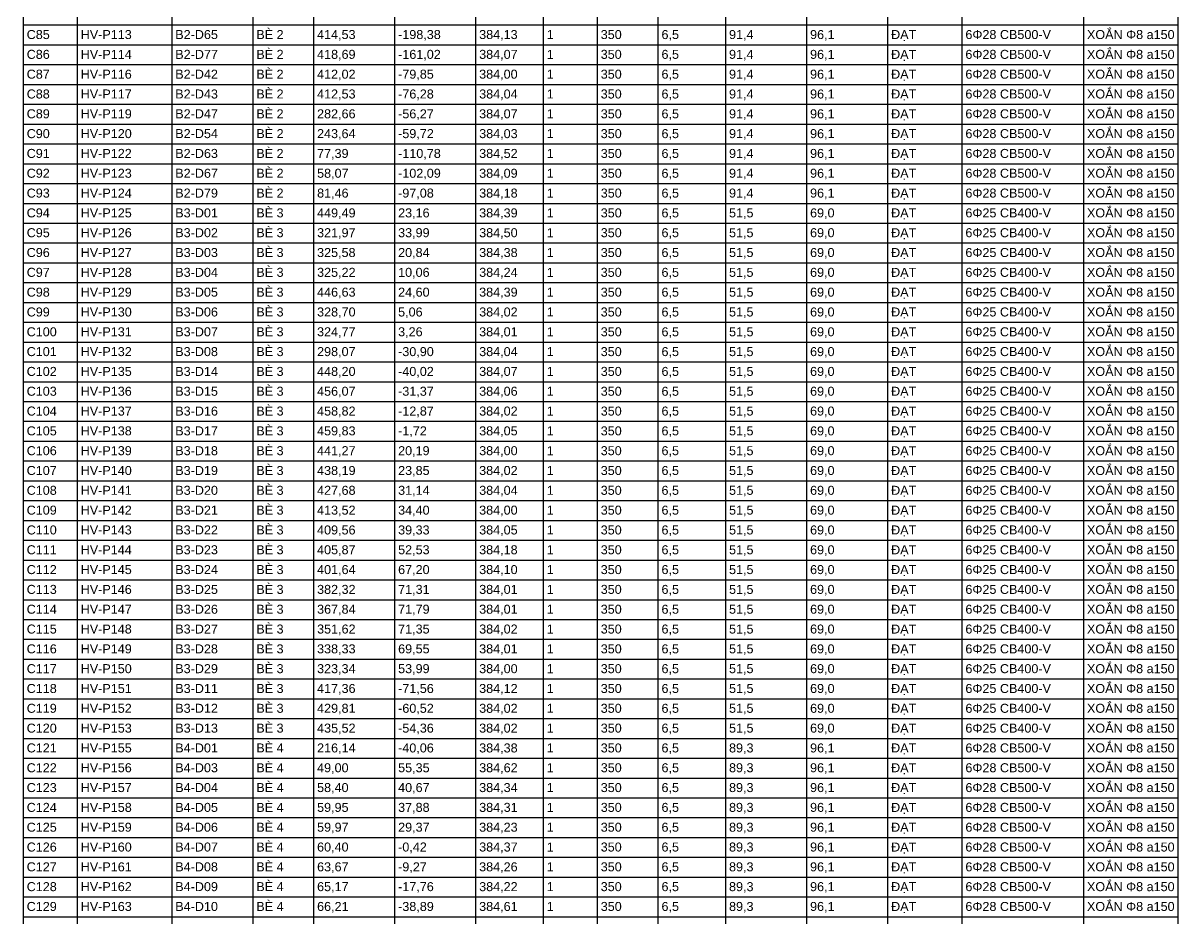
# Model space of a CAD drawing. Header units: metres. Extents: x -256 to 965, y -260 to 304.
# Drawn here: x 489.8 to 643.7, y -56.7 to 62.5 of the extents above; entities that cross this region are included whole.
import ezdxf

# ---------------------------------------------------------------- set-up
doc = ezdxf.new("R2010")
doc.units = ezdxf.units.M
doc.layers.add('07_BANG_THONG_KE_COC_BO', color=7, linetype='CONTINUOUS')
doc.styles.add('VN', font='arial.ttf')

msp = doc.modelspace()

# ---------------------------------------------------------------- linework, layer by layer
at = {"layer": '07_BANG_THONG_KE_COC_BO'}
for p, q in [((489.83, 286.698), (489.83, -177.942)), ((497.03, 286.698), (497.03, -177.942)), ((509.63, 286.698), (509.63, -177.942)), ((520.43, 286.698), (520.43, -177.942)), ((528.53, 286.698), (528.53, -177.942)), ((539.33, 286.698), (539.33, -177.942)), ((550.13, 286.698), (550.13, -177.942)), ((559.13, 286.698), (559.13, -177.942)), ((566.33, 286.698), (566.33, -177.942)), ((574.43, 286.698), (574.43, -177.942)), ((583.43, 286.698), (583.43, -177.942)), ((594.23, 286.698), (594.23, -177.942)), ((605.03, 286.698), (605.03, -177.942)), ((614.93, 286.698), (614.93, -177.942)), ((631.13, 286.698), (631.13, -177.942)), ((643.73, 286.698), (643.73, -177.942)), ((489.83, 62.298), (643.73, 62.298)), ((489.83, 59.658), (643.73, 59.658)), ((489.83, 57.018), (643.73, 57.018)), ((489.83, 54.378), (643.73, 54.378)), ((489.83, 51.738), (643.73, 51.738)), ((489.83, 49.098), (643.73, 49.098)), ((489.83, 46.458), (643.73, 46.458)), ((489.83, 43.818), (643.73, 43.818)), ((489.83, 41.178), (643.73, 41.178)), ((489.83, 38.538), (643.73, 38.538)), ((489.83, 35.898), (643.73, 35.898)), ((489.83, 33.258), (643.73, 33.258)), ((489.83, 30.618), (643.73, 30.618)), ((489.83, 27.978), (643.73, 27.978)), ((489.83, 25.338), (643.73, 25.338)), ((489.83, 22.698), (643.73, 22.698)), ((489.83, 20.058), (643.73, 20.058)), ((489.83, 17.418), (643.73, 17.418)), ((489.83, 14.778), (643.73, 14.778)), ((489.83, 12.138), (643.73, 12.138)), ((489.83, 9.498), (643.73, 9.498)), ((489.83, 6.858), (643.73, 6.858)), ((489.83, 4.218), (643.73, 4.218)), ((489.83, 1.578), (643.73, 1.578)), ((489.83, -1.062), (643.73, -1.062)), ((489.83, -3.702), (643.73, -3.702)), ((489.83, -6.342), (643.73, -6.342)), ((489.83, -8.982), (643.73, -8.982)), ((489.83, -11.622), (643.73, -11.622)), ((489.83, -14.262), (643.73, -14.262)), ((489.83, -16.902), (643.73, -16.902)), ((489.83, -19.542), (643.73, -19.542)), ((489.83, -22.182), (643.73, -22.182)), ((489.83, -24.822), (643.73, -24.822)), ((489.83, -27.462), (643.73, -27.462)), ((489.83, -30.102), (643.73, -30.102)), ((489.83, -32.742), (643.73, -32.742)), ((489.83, -35.382), (643.73, -35.382)), ((489.83, -38.022), (643.73, -38.022)), ((489.83, -40.662), (643.73, -40.662)), ((489.83, -43.302), (643.73, -43.302)), ((489.83, -45.942), (643.73, -45.942)), ((489.83, -48.582), (643.73, -48.582)), ((489.83, -51.222), (643.73, -51.222)), ((489.83, -53.862), (643.73, -53.862)), ((489.83, -56.502), (643.73, -56.502))]:
    msp.add_line(p, q, dxfattribs=at)

# ---------------------------------------------------------------- texts
at = {"layer": '07_BANG_THONG_KE_COC_BO', "style": 'VN'}
for s, p in [('C85', (490.31, 60.426)), ('HV-P113', (497.51, 60.426)), ('B2-D65', (510.11, 60.426)), ('BÈ 2', (520.91, 60.426)), ('414,53', (529.01, 60.426)), ('-198,38', (539.81, 60.426)), ('384,13', (550.61, 60.426)), ('1', (559.61, 60.426)), ('350', (566.81, 60.426)), ('6,5', (574.91, 60.426)), ('91,4', (583.91, 60.426)), ('96,1', (594.71, 60.426)), ('ĐẠT', (605.51, 60.426)), ('6Φ28 CB500-V', (615.41, 60.426)), ('XOẮN Φ8 a150', (631.61, 60.426)), ('C86', (490.31, 57.786)), ('HV-P114', (497.51, 57.786)), ('B2-D77', (510.11, 57.786)), ('BÈ 2', (520.91, 57.786)), ('418,69', (529.01, 57.786)), ('-161,02', (539.81, 57.786)), ('384,07', (550.61, 57.786)), ('1', (559.61, 57.786)), ('350', (566.81, 57.786)), ('6,5', (574.91, 57.786)), ('91,4', (583.91, 57.786)), ('96,1', (594.71, 57.786)), ('ĐẠT', (605.51, 57.786)), ('6Φ28 CB500-V', (615.41, 57.786)), ('XOẮN Φ8 a150', (631.61, 57.786)), ('C87', (490.31, 55.146)), ('HV-P116', (497.51, 55.146)), ('B2-D42', (510.11, 55.146)), ('BÈ 2', (520.91, 55.146)), ('412,02', (529.01, 55.146)), ('-79,85', (539.81, 55.146)), ('384,00', (550.61, 55.146)), ('1', (559.61, 55.146)), ('350', (566.81, 55.146)), ('6,5', (574.91, 55.146)), ('91,4', (583.91, 55.146)), ('96,1', (594.71, 55.146)), ('ĐẠT', (605.51, 55.146)), ('6Φ28 CB500-V', (615.41, 55.146)), ('XOẮN Φ8 a150', (631.61, 55.146)), ('BÈ 2', (520.91, 52.506)), ('XOẮN Φ8 a150', (631.61, 52.506)), ('C88', (490.31, 52.506)), ('HV-P117', (497.51, 52.506)), ('B2-D43', (510.11, 52.506)), ('412,53', (529.01, 52.506)), ('-76,28', (539.81, 52.506)), ('384,04', (550.61, 52.506)), ('1', (559.61, 52.506)), ('350', (566.81, 52.506)), ('6,5', (574.91, 52.506)), ('91,4', (583.91, 52.506)), ('96,1', (594.71, 52.506)), ('ĐẠT', (605.51, 52.506)), ('6Φ28 CB500-V', (615.41, 52.506)), ('C89', (490.31, 49.866)), ('HV-P119', (497.51, 49.866)), ('B2-D47', (510.11, 49.866)), ('BÈ 2', (520.91, 49.866)), ('282,66', (529.01, 49.866)), ('-56,27', (539.81, 49.866)), ('384,07', (550.61, 49.866)), ('1', (559.61, 49.866)), ('350', (566.81, 49.866)), ('6,5', (574.91, 49.866)), ('91,4', (583.91, 49.866)), ('96,1', (594.71, 49.866)), ('ĐẠT', (605.51, 49.866)), ('6Φ28 CB500-V', (615.41, 49.866)), ('XOẮN Φ8 a150', (631.61, 49.866)), ('C90', (490.31, 47.226)), ('HV-P120', (497.51, 47.226)), ('B2-D54', (510.11, 47.226)), ('BÈ 2', (520.91, 47.226)), ('243,64', (529.01, 47.226)), ('-59,72', (539.81, 47.226)), ('384,03', (550.61, 47.226)), ('1', (559.61, 47.226)), ('350', (566.81, 47.226)), ('6,5', (574.91, 47.226)), ('91,4', (583.91, 47.226)), ('96,1', (594.71, 47.226)), ('ĐẠT', (605.51, 47.226)), ('6Φ28 CB500-V', (615.41, 47.226)), ('XOẮN Φ8 a150', (631.61, 47.226)), ('C91', (490.31, 44.586)), ('HV-P122', (497.51, 44.586)), ('B2-D63', (510.11, 44.586)), ('BÈ 2', (520.91, 44.586)), ('77,39', (529.01, 44.586)), ('-110,78', (539.81, 44.586)), ('384,52', (550.61, 44.586)), ('1', (559.61, 44.586)), ('350', (566.81, 44.586)), ('6,5', (574.91, 44.586)), ('91,4', (583.91, 44.586)), ('96,1', (594.71, 44.586)), ('ĐẠT', (605.51, 44.586)), ('6Φ28 CB500-V', (615.41, 44.586)), ('XOẮN Φ8 a150', (631.61, 44.586)), ('C92', (490.31, 41.946)), ('HV-P123', (497.51, 41.946)), ('B2-D67', (510.11, 41.946)), ('BÈ 2', (520.91, 41.946)), ('58,07', (529.01, 41.946)), ('-102,09', (539.81, 41.946)), ('384,09', (550.61, 41.946)), ('1', (559.61, 41.946)), ('350', (566.81, 41.946)), ('6,5', (574.91, 41.946)), ('91,4', (583.91, 41.946)), ('96,1', (594.71, 41.946)), ('ĐẠT', (605.51, 41.946)), ('6Φ28 CB500-V', (615.41, 41.946)), ('XOẮN Φ8 a150', (631.61, 41.946)), ('C93', (490.31, 39.306)), ('HV-P124', (497.51, 39.306)), ('B2-D79', (510.11, 39.306)), ('BÈ 2', (520.91, 39.306)), ('81,46', (529.01, 39.306)), ('-97,08', (539.81, 39.306)), ('384,18', (550.61, 39.306)), ('1', (559.61, 39.306)), ('350', (566.81, 39.306)), ('6,5', (574.91, 39.306)), ('91,4', (583.91, 39.306)), ('96,1', (594.71, 39.306)), ('ĐẠT', (605.51, 39.306)), ('6Φ28 CB500-V', (615.41, 39.306)), ('XOẮN Φ8 a150', (631.61, 39.306)), ('C94', (490.31, 36.666)), ('HV-P125', (497.51, 36.666)), ('B3-D01', (510.11, 36.666)), ('BÈ 3', (520.91, 36.666)), ('449,49', (529.01, 36.666)), ('23,16', (539.81, 36.666)), ('384,39', (550.61, 36.666)), ('1', (559.61, 36.666)), ('350', (566.81, 36.666)), ('6,5', (574.91, 36.666)), ('51,5', (583.91, 36.666)), ('69,0', (594.71, 36.666)), ('ĐẠT', (605.51, 36.666)), ('6Φ25 CB400-V', (615.41, 36.666)), ('XOẮN Φ8 a150', (631.61, 36.666)), ('BÈ 3', (520.91, 34.026)), ('XOẮN Φ8 a150', (631.61, 34.026)), ('C95', (490.31, 34.026)), ('HV-P126', (497.51, 34.026)), ('B3-D02', (510.11, 34.026)), ('321,97', (529.01, 34.026)), ('33,99', (539.81, 34.026)), ('384,50', (550.61, 34.026)), ('1', (559.61, 34.026)), ('350', (566.81, 34.026)), ('6,5', (574.91, 34.026)), ('51,5', (583.91, 34.026)), ('69,0', (594.71, 34.026)), ('ĐẠT', (605.51, 34.026)), ('6Φ25 CB400-V', (615.41, 34.026)), ('C96', (490.31, 31.386)), ('HV-P127', (497.51, 31.386)), ('B3-D03', (510.11, 31.386)), ('BÈ 3', (520.91, 31.386)), ('325,58', (529.01, 31.386)), ('20,84', (539.81, 31.386)), ('384,38', (550.61, 31.386)), ('1', (559.61, 31.386)), ('350', (566.81, 31.386)), ('6,5', (574.91, 31.386)), ('51,5', (583.91, 31.386)), ('69,0', (594.71, 31.386)), ('ĐẠT', (605.51, 31.386)), ('6Φ25 CB400-V', (615.41, 31.386)), ('XOẮN Φ8 a150', (631.61, 31.386)), ('C97', (490.31, 28.746)), ('HV-P128', (497.51, 28.746)), ('B3-D04', (510.11, 28.746)), ('BÈ 3', (520.91, 28.746)), ('325,22', (529.01, 28.746)), ('10,06', (539.81, 28.746)), ('384,24', (550.61, 28.746)), ('1', (559.61, 28.746)), ('350', (566.81, 28.746)), ('6,5', (574.91, 28.746)), ('51,5', (583.91, 28.746)), ('69,0', (594.71, 28.746)), ('ĐẠT', (605.51, 28.746)), ('6Φ25 CB400-V', (615.41, 28.746)), ('XOẮN Φ8 a150', (631.61, 28.746)), ('C98', (490.31, 26.106)), ('HV-P129', (497.51, 26.106)), ('B3-D05', (510.11, 26.106)), ('BÈ 3', (520.91, 26.106)), ('446,63', (529.01, 26.106)), ('24,60', (539.81, 26.106)), ('384,39', (550.61, 26.106)), ('1', (559.61, 26.106)), ('350', (566.81, 26.106)), ('6,5', (574.91, 26.106)), ('51,5', (583.91, 26.106)), ('69,0', (594.71, 26.106)), ('ĐẠT', (605.51, 26.106)), ('6Φ25 CB400-V', (615.41, 26.106)), ('XOẮN Φ8 a150', (631.61, 26.106)), ('C99', (490.31, 23.466)), ('HV-P130', (497.51, 23.466)), ('B3-D06', (510.11, 23.466)), ('BÈ 3', (520.91, 23.466)), ('328,70', (529.01, 23.466)), ('5,06', (539.81, 23.466)), ('384,02', (550.61, 23.466)), ('1', (559.61, 23.466)), ('350', (566.81, 23.466)), ('6,5', (574.91, 23.466)), ('51,5', (583.91, 23.466)), ('69,0', (594.71, 23.466)), ('ĐẠT', (605.51, 23.466)), ('6Φ25 CB400-V', (615.41, 23.466)), ('XOẮN Φ8 a150', (631.61, 23.466)), ('C100', (490.31, 20.826)), ('HV-P131', (497.51, 20.826)), ('B3-D07', (510.11, 20.826)), ('BÈ 3', (520.91, 20.826)), ('324,77', (529.01, 20.826)), ('3,26', (539.81, 20.826)), ('384,01', (550.61, 20.826)), ('1', (559.61, 20.826)), ('350', (566.81, 20.826)), ('6,5', (574.91, 20.826)), ('51,5', (583.91, 20.826)), ('69,0', (594.71, 20.826)), ('ĐẠT', (605.51, 20.826)), ('6Φ25 CB400-V', (615.41, 20.826)), ('XOẮN Φ8 a150', (631.61, 20.826)), ('C101', (490.31, 18.186)), ('HV-P132', (497.51, 18.186)), ('B3-D08', (510.11, 18.186)), ('BÈ 3', (520.91, 18.186)), ('298,07', (529.01, 18.186)), ('-30,90', (539.81, 18.186)), ('384,04', (550.61, 18.186)), ('1', (559.61, 18.186)), ('350', (566.81, 18.186)), ('6,5', (574.91, 18.186)), ('51,5', (583.91, 18.186)), ('69,0', (594.71, 18.186)), ('ĐẠT', (605.51, 18.186)), ('6Φ25 CB400-V', (615.41, 18.186)), ('XOẮN Φ8 a150', (631.61, 18.186)), ('BÈ 3', (520.91, 15.546)), ('XOẮN Φ8 a150', (631.61, 15.546)), ('C102', (490.31, 15.546)), ('HV-P135', (497.51, 15.546)), ('B3-D14', (510.11, 15.546)), ('448,20', (529.01, 15.546)), ('-40,02', (539.81, 15.546)), ('384,07', (550.61, 15.546)), ('1', (559.61, 15.546)), ('350', (566.81, 15.546)), ('6,5', (574.91, 15.546)), ('51,5', (583.91, 15.546)), ('69,0', (594.71, 15.546)), ('ĐẠT', (605.51, 15.546)), ('6Φ25 CB400-V', (615.41, 15.546)), ('C103', (490.31, 12.906)), ('HV-P136', (497.51, 12.906)), ('B3-D15', (510.11, 12.906)), ('BÈ 3', (520.91, 12.906)), ('456,07', (529.01, 12.906)), ('-31,37', (539.81, 12.906)), ('384,06', (550.61, 12.906)), ('1', (559.61, 12.906)), ('350', (566.81, 12.906)), ('6,5', (574.91, 12.906)), ('51,5', (583.91, 12.906)), ('69,0', (594.71, 12.906)), ('ĐẠT', (605.51, 12.906)), ('6Φ25 CB400-V', (615.41, 12.906)), ('XOẮN Φ8 a150', (631.61, 12.906)), ('C104', (490.31, 10.266)), ('HV-P137', (497.51, 10.266)), ('B3-D16', (510.11, 10.266)), ('BÈ 3', (520.91, 10.266)), ('458,82', (529.01, 10.266)), ('-12,87', (539.81, 10.266)), ('384,02', (550.61, 10.266)), ('1', (559.61, 10.266)), ('350', (566.81, 10.266)), ('6,5', (574.91, 10.266)), ('51,5', (583.91, 10.266)), ('69,0', (594.71, 10.266)), ('ĐẠT', (605.51, 10.266)), ('6Φ25 CB400-V', (615.41, 10.266)), ('XOẮN Φ8 a150', (631.61, 10.266)), ('C105', (490.31, 7.626)), ('HV-P138', (497.51, 7.626)), ('B3-D17', (510.11, 7.626)), ('BÈ 3', (520.91, 7.626)), ('459,83', (529.01, 7.626)), ('-1,72', (539.81, 7.626)), ('384,05', (550.61, 7.626)), ('1', (559.61, 7.626)), ('350', (566.81, 7.626)), ('6,5', (574.91, 7.626)), ('51,5', (583.91, 7.626)), ('69,0', (594.71, 7.626)), ('ĐẠT', (605.51, 7.626)), ('6Φ25 CB400-V', (615.41, 7.626)), ('XOẮN Φ8 a150', (631.61, 7.626)), ('C106', (490.31, 4.986)), ('HV-P139', (497.51, 4.986)), ('B3-D18', (510.11, 4.986)), ('BÈ 3', (520.91, 4.986)), ('441,27', (529.01, 4.986)), ('20,19', (539.81, 4.986)), ('384,00', (550.61, 4.986)), ('1', (559.61, 4.986)), ('350', (566.81, 4.986)), ('6,5', (574.91, 4.986)), ('51,5', (583.91, 4.986)), ('69,0', (594.71, 4.986)), ('ĐẠT', (605.51, 4.986)), ('6Φ25 CB400-V', (615.41, 4.986)), ('XOẮN Φ8 a150', (631.61, 4.986)), ('C107', (490.31, 2.346)), ('HV-P140', (497.51, 2.346)), ('B3-D19', (510.11, 2.346)), ('BÈ 3', (520.91, 2.346)), ('438,19', (529.01, 2.346)), ('23,85', (539.81, 2.346)), ('384,02', (550.61, 2.346)), ('1', (559.61, 2.346)), ('350', (566.81, 2.346)), ('6,5', (574.91, 2.346)), ('51,5', (583.91, 2.346)), ('69,0', (594.71, 2.346)), ('ĐẠT', (605.51, 2.346)), ('6Φ25 CB400-V', (615.41, 2.346)), ('XOẮN Φ8 a150', (631.61, 2.346)), ('C108', (490.31, -0.294)), ('HV-P141', (497.51, -0.294)), ('B3-D20', (510.11, -0.294)), ('BÈ 3', (520.91, -0.294)), ('427,68', (529.01, -0.294)), ('31,14', (539.81, -0.294)), ('384,04', (550.61, -0.294)), ('1', (559.61, -0.294)), ('350', (566.81, -0.294)), ('6,5', (574.91, -0.294)), ('51,5', (583.91, -0.294)), ('69,0', (594.71, -0.294)), ('ĐẠT', (605.51, -0.294)), ('6Φ25 CB400-V', (615.41, -0.294)), ('XOẮN Φ8 a150', (631.61, -0.294)), ('BÈ 3', (520.91, -2.934)), ('XOẮN Φ8 a150', (631.61, -2.934)), ('C109', (490.31, -2.934)), ('HV-P142', (497.51, -2.934)), ('B3-D21', (510.11, -2.934)), ('413,52', (529.01, -2.934)), ('34,40', (539.81, -2.934)), ('384,00', (550.61, -2.934)), ('1', (559.61, -2.934)), ('350', (566.81, -2.934)), ('6,5', (574.91, -2.934)), ('51,5', (583.91, -2.934)), ('69,0', (594.71, -2.934)), ('ĐẠT', (605.51, -2.934)), ('6Φ25 CB400-V', (615.41, -2.934)), ('C110', (490.31, -5.574)), ('HV-P143', (497.51, -5.574)), ('B3-D22', (510.11, -5.574)), ('BÈ 3', (520.91, -5.574)), ('409,56', (529.01, -5.574)), ('39,33', (539.81, -5.574)), ('384,05', (550.61, -5.574)), ('1', (559.61, -5.574)), ('350', (566.81, -5.574)), ('6,5', (574.91, -5.574)), ('51,5', (583.91, -5.574)), ('69,0', (594.71, -5.574)), ('ĐẠT', (605.51, -5.574)), ('6Φ25 CB400-V', (615.41, -5.574)), ('XOẮN Φ8 a150', (631.61, -5.574)), ('C111', (490.31, -8.214)), ('HV-P144', (497.51, -8.214)), ('B3-D23', (510.11, -8.214)), ('BÈ 3', (520.91, -8.214)), ('405,87', (529.01, -8.214)), ('52,53', (539.81, -8.214)), ('384,18', (550.61, -8.214)), ('1', (559.61, -8.214)), ('350', (566.81, -8.214)), ('6,5', (574.91, -8.214)), ('51,5', (583.91, -8.214)), ('69,0', (594.71, -8.214)), ('ĐẠT', (605.51, -8.214)), ('6Φ25 CB400-V', (615.41, -8.214)), ('XOẮN Φ8 a150', (631.61, -8.214)), ('C112', (490.31, -10.854)), ('HV-P145', (497.51, -10.854)), ('B3-D24', (510.11, -10.854)), ('BÈ 3', (520.91, -10.854)), ('401,64', (529.01, -10.854)), ('67,20', (539.81, -10.854)), ('384,10', (550.61, -10.854)), ('1', (559.61, -10.854)), ('350', (566.81, -10.854)), ('6,5', (574.91, -10.854)), ('51,5', (583.91, -10.854)), ('69,0', (594.71, -10.854)), ('ĐẠT', (605.51, -10.854)), ('6Φ25 CB400-V', (615.41, -10.854)), ('XOẮN Φ8 a150', (631.61, -10.854)), ('C113', (490.31, -13.494)), ('HV-P146', (497.51, -13.494)), ('B3-D25', (510.11, -13.494)), ('BÈ 3', (520.91, -13.494)), ('382,32', (529.01, -13.494)), ('71,31', (539.81, -13.494)), ('384,01', (550.61, -13.494)), ('1', (559.61, -13.494)), ('350', (566.81, -13.494)), ('6,5', (574.91, -13.494)), ('51,5', (583.91, -13.494)), ('69,0', (594.71, -13.494)), ('ĐẠT', (605.51, -13.494)), ('6Φ25 CB400-V', (615.41, -13.494)), ('XOẮN Φ8 a150', (631.61, -13.494)), ('C114', (490.31, -16.134)), ('HV-P147', (497.51, -16.134)), ('B3-D26', (510.11, -16.134)), ('BÈ 3', (520.91, -16.134)), ('367,84', (529.01, -16.134)), ('71,79', (539.81, -16.134)), ('384,01', (550.61, -16.134)), ('1', (559.61, -16.134)), ('350', (566.81, -16.134)), ('6,5', (574.91, -16.134)), ('51,5', (583.91, -16.134)), ('69,0', (594.71, -16.134)), ('ĐẠT', (605.51, -16.134)), ('6Φ25 CB400-V', (615.41, -16.134)), ('XOẮN Φ8 a150', (631.61, -16.134)), ('C115', (490.31, -18.774)), ('HV-P148', (497.51, -18.774)), ('B3-D27', (510.11, -18.774)), ('BÈ 3', (520.91, -18.774)), ('351,62', (529.01, -18.774)), ('71,35', (539.81, -18.774)), ('384,02', (550.61, -18.774)), ('1', (559.61, -18.774)), ('350', (566.81, -18.774)), ('6,5', (574.91, -18.774)), ('51,5', (583.91, -18.774)), ('69,0', (594.71, -18.774)), ('ĐẠT', (605.51, -18.774)), ('6Φ25 CB400-V', (615.41, -18.774)), ('XOẮN Φ8 a150', (631.61, -18.774)), ('BÈ 3', (520.91, -21.414)), ('XOẮN Φ8 a150', (631.61, -21.414)), ('C116', (490.31, -21.414)), ('HV-P149', (497.51, -21.414)), ('B3-D28', (510.11, -21.414)), ('338,33', (529.01, -21.414)), ('69,55', (539.81, -21.414)), ('384,01', (550.61, -21.414)), ('1', (559.61, -21.414)), ('350', (566.81, -21.414)), ('6,5', (574.91, -21.414)), ('51,5', (583.91, -21.414)), ('69,0', (594.71, -21.414)), ('ĐẠT', (605.51, -21.414)), ('6Φ25 CB400-V', (615.41, -21.414)), ('C117', (490.31, -24.054)), ('HV-P150', (497.51, -24.054)), ('B3-D29', (510.11, -24.054)), ('BÈ 3', (520.91, -24.054)), ('323,34', (529.01, -24.054)), ('53,99', (539.81, -24.054)), ('384,00', (550.61, -24.054)), ('1', (559.61, -24.054)), ('350', (566.81, -24.054)), ('6,5', (574.91, -24.054)), ('51,5', (583.91, -24.054)), ('69,0', (594.71, -24.054)), ('ĐẠT', (605.51, -24.054)), ('6Φ25 CB400-V', (615.41, -24.054)), ('XOẮN Φ8 a150', (631.61, -24.054)), ('C118', (490.31, -26.694)), ('HV-P151', (497.51, -26.694)), ('B3-D11', (510.11, -26.694)), ('BÈ 3', (520.91, -26.694)), ('417,36', (529.01, -26.694)), ('-71,56', (539.81, -26.694)), ('384,12', (550.61, -26.694)), ('1', (559.61, -26.694)), ('350', (566.81, -26.694)), ('6,5', (574.91, -26.694)), ('51,5', (583.91, -26.694)), ('69,0', (594.71, -26.694)), ('ĐẠT', (605.51, -26.694)), ('6Φ25 CB400-V', (615.41, -26.694)), ('XOẮN Φ8 a150', (631.61, -26.694)), ('C119', (490.31, -29.334)), ('HV-P152', (497.51, -29.334)), ('B3-D12', (510.11, -29.334)), ('BÈ 3', (520.91, -29.334)), ('429,81', (529.01, -29.334)), ('-60,52', (539.81, -29.334)), ('384,02', (550.61, -29.334)), ('1', (559.61, -29.334)), ('350', (566.81, -29.334)), ('6,5', (574.91, -29.334)), ('51,5', (583.91, -29.334)), ('69,0', (594.71, -29.334)), ('ĐẠT', (605.51, -29.334)), ('6Φ25 CB400-V', (615.41, -29.334)), ('XOẮN Φ8 a150', (631.61, -29.334)), ('C120', (490.31, -31.974)), ('HV-P153', (497.51, -31.974)), ('B3-D13', (510.11, -31.974)), ('BÈ 3', (520.91, -31.974)), ('435,52', (529.01, -31.974)), ('-54,36', (539.81, -31.974)), ('384,02', (550.61, -31.974)), ('1', (559.61, -31.974)), ('350', (566.81, -31.974)), ('6,5', (574.91, -31.974)), ('51,5', (583.91, -31.974)), ('69,0', (594.71, -31.974)), ('ĐẠT', (605.51, -31.974)), ('6Φ25 CB400-V', (615.41, -31.974)), ('XOẮN Φ8 a150', (631.61, -31.974)), ('C121', (490.31, -34.614)), ('HV-P155', (497.51, -34.614)), ('B4-D01', (510.11, -34.614)), ('BÈ 4', (520.91, -34.614)), ('216,14', (529.01, -34.614)), ('-40,06', (539.81, -34.614)), ('384,38', (550.61, -34.614)), ('1', (559.61, -34.614)), ('350', (566.81, -34.614)), ('6,5', (574.91, -34.614)), ('89,3', (583.91, -34.614)), ('96,1', (594.71, -34.614)), ('ĐẠT', (605.51, -34.614)), ('6Φ28 CB500-V', (615.41, -34.614)), ('XOẮN Φ8 a150', (631.61, -34.614)), ('C122', (490.31, -37.254)), ('HV-P156', (497.51, -37.254)), ('B4-D03', (510.11, -37.254)), ('BÈ 4', (520.91, -37.254)), ('49,00', (529.01, -37.254)), ('55,35', (539.81, -37.254)), ('384,62', (550.61, -37.254)), ('1', (559.61, -37.254)), ('350', (566.81, -37.254)), ('6,5', (574.91, -37.254)), ('89,3', (583.91, -37.254)), ('96,1', (594.71, -37.254)), ('ĐẠT', (605.51, -37.254)), ('6Φ28 CB500-V', (615.41, -37.254)), ('XOẮN Φ8 a150', (631.61, -37.254)), ('BÈ 4', (520.91, -39.894)), ('XOẮN Φ8 a150', (631.61, -39.894)), ('C123', (490.31, -39.894)), ('HV-P157', (497.51, -39.894)), ('B4-D04', (510.11, -39.894)), ('58,40', (529.01, -39.894)), ('40,67', (539.81, -39.894)), ('384,34', (550.61, -39.894)), ('1', (559.61, -39.894)), ('350', (566.81, -39.894)), ('6,5', (574.91, -39.894)), ('89,3', (583.91, -39.894)), ('96,1', (594.71, -39.894)), ('ĐẠT', (605.51, -39.894)), ('6Φ28 CB500-V', (615.41, -39.894)), ('C124', (490.31, -42.534)), ('HV-P158', (497.51, -42.534)), ('B4-D05', (510.11, -42.534)), ('BÈ 4', (520.91, -42.534)), ('59,95', (529.01, -42.534)), ('37,88', (539.81, -42.534)), ('384,31', (550.61, -42.534)), ('1', (559.61, -42.534)), ('350', (566.81, -42.534)), ('6,5', (574.91, -42.534)), ('89,3', (583.91, -42.534)), ('96,1', (594.71, -42.534)), ('ĐẠT', (605.51, -42.534)), ('6Φ28 CB500-V', (615.41, -42.534)), ('XOẮN Φ8 a150', (631.61, -42.534)), ('C125', (490.31, -45.174)), ('HV-P159', (497.51, -45.174)), ('B4-D06', (510.11, -45.174)), ('BÈ 4', (520.91, -45.174)), ('59,97', (529.01, -45.174)), ('29,37', (539.81, -45.174)), ('384,23', (550.61, -45.174)), ('1', (559.61, -45.174)), ('350', (566.81, -45.174)), ('6,5', (574.91, -45.174)), ('89,3', (583.91, -45.174)), ('96,1', (594.71, -45.174)), ('ĐẠT', (605.51, -45.174)), ('6Φ28 CB500-V', (615.41, -45.174)), ('XOẮN Φ8 a150', (631.61, -45.174)), ('C126', (490.31, -47.814)), ('HV-P160', (497.51, -47.814)), ('B4-D07', (510.11, -47.814)), ('BÈ 4', (520.91, -47.814)), ('60,40', (529.01, -47.814)), ('-0,42', (539.81, -47.814)), ('384,37', (550.61, -47.814)), ('1', (559.61, -47.814)), ('350', (566.81, -47.814)), ('6,5', (574.91, -47.814)), ('89,3', (583.91, -47.814)), ('96,1', (594.71, -47.814)), ('ĐẠT', (605.51, -47.814)), ('6Φ28 CB500-V', (615.41, -47.814)), ('XOẮN Φ8 a150', (631.61, -47.814)), ('C127', (490.31, -50.454)), ('HV-P161', (497.51, -50.454)), ('B4-D08', (510.11, -50.454)), ('BÈ 4', (520.91, -50.454)), ('63,67', (529.01, -50.454)), ('-9,27', (539.81, -50.454)), ('384,26', (550.61, -50.454)), ('350', (566.81, -50.454)), ('6,5', (574.91, -50.454)), ('89,3', (583.91, -50.454)), ('96,1', (594.71, -50.454)), ('6Φ28 CB500-V', (615.41, -50.454)), ('XOẮN Φ8 a150', (631.61, -50.454)), ('1', (559.61, -50.454)), ('ĐẠT', (605.51, -50.454)), ('C128', (490.31, -53.094)), ('HV-P162', (497.51, -53.094)), ('B4-D09', (510.11, -53.094)), ('BÈ 4', (520.91, -53.094)), ('65,17', (529.01, -53.094)), ('-17,76', (539.81, -53.094)), ('384,22', (550.61, -53.094)), ('1', (559.61, -53.094)), ('350', (566.81, -53.094)), ('6,5', (574.91, -53.094)), ('89,3', (583.91, -53.094)), ('96,1', (594.71, -53.094)), ('ĐẠT', (605.51, -53.094)), ('6Φ28 CB500-V', (615.41, -53.094)), ('XOẮN Φ8 a150', (631.61, -53.094)), ('C129', (490.31, -55.734)), ('HV-P163', (497.51, -55.734)), ('B4-D10', (510.11, -55.734)), ('BÈ 4', (520.91, -55.734)), ('66,21', (529.01, -55.734)), ('-38,89', (539.81, -55.734)), ('384,61', (550.61, -55.734)), ('1', (559.61, -55.734)), ('350', (566.81, -55.734)), ('6,5', (574.91, -55.734)), ('89,3', (583.91, -55.734)), ('96,1', (594.71, -55.734)), ('ĐẠT', (605.51, -55.734)), ('6Φ28 CB500-V', (615.41, -55.734)), ('XOẮN Φ8 a150', (631.61, -55.734))]:
    msp.add_text(s, height=1.2, dxfattribs=at).set_placement(p)

doc.saveas('drawing.dxf')
